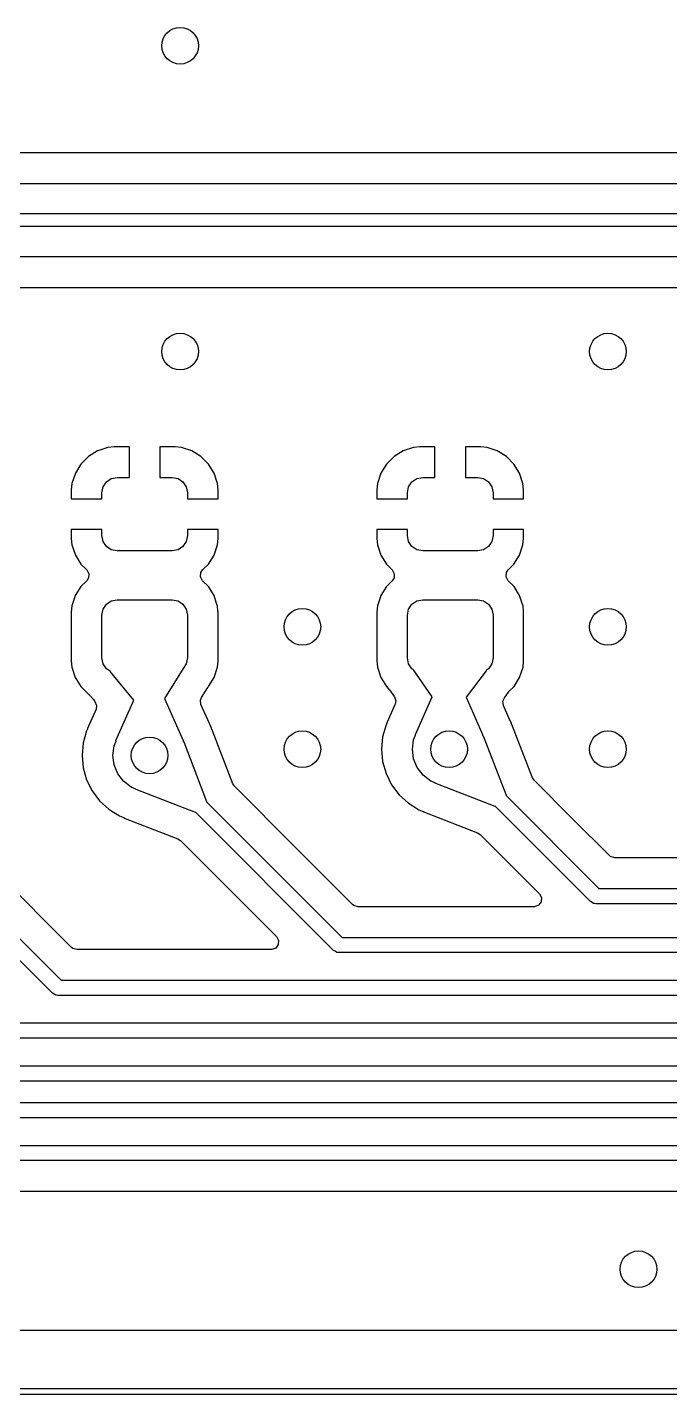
# Model space of a CAD drawing. Extents: x 1.18 to 9.06, y -3.74 to -1.97.
# Drawn here: x 4.98 to 5.394, y -3.742 to -2.862 of the extents above; entities that cross this region are included whole.
import ezdxf

# ---------------------------------------------------------------- set-up
doc = ezdxf.new("R2010")
doc.units = 0
doc.header["$MEASUREMENT"] = 0
doc.layers.add('BLACK', color=7, linetype='CONTINUOUS')

msp = doc.modelspace()

# ---------------------------------------------------------------- linework, layer by layer
at = {"layer": 'BLACK', "linetype": 'CONTINUOUS'}
for p, q in [((6.02319, -2.94289), (3.89221, -2.94289)), ((3.88203, -2.9626), (6.02362, -2.9626)), ((6.01955, -2.98228), (3.87795, -2.98228)), ((3.61491, -2.99016), (5.99213, -2.99016)), ((5.98805, -3.00984), (3.61083, -3.00984)), ((3.61126, -3.02955), (5.97786, -3.02955)), ((5.03622, -3.13219), (5.03218, -3.1326)), ((5.04606, -3.13219), (5.03622, -3.13219)), ((5.03622, -3.13219), (5.03622, -3.13219)), ((5.04606, -3.15187), (5.04606, -3.13219)), ((5.07559, -3.13219), (5.06575, -3.13219)), ((5.06575, -3.13219), (5.06575, -3.15187)), ((5.07963, -3.1326), (5.07559, -3.13219)), ((5.23307, -3.13219), (5.22903, -3.1326)), ((5.24291, -3.13219), (5.23307, -3.13219)), ((5.23307, -3.13219), (5.23307, -3.13219)), ((5.24291, -3.15187), (5.24291, -3.13219)), ((5.27244, -3.13219), (5.2626, -3.13219)), ((5.2626, -3.13219), (5.2626, -3.15187)), ((5.27648, -3.1326), (5.27244, -3.13219)), ((5.01975, -3.13839), (5.01487, -3.14327)), ((5.02562, -3.13477), (5.01975, -3.13839)), ((5.02563, -3.13477), (5.02562, -3.13477)), ((5.03218, -3.1326), (5.02563, -3.13477)), ((5.08619, -3.13477), (5.07963, -3.1326)), ((5.07963, -3.1326), (5.07963, -3.1326)), ((5.09206, -3.13839), (5.08619, -3.13477)), ((5.08619, -3.13477), (5.08619, -3.13477)), ((5.09694, -3.14327), (5.09206, -3.13839)), ((5.2166, -3.13839), (5.21172, -3.14327)), ((5.22248, -3.13477), (5.2166, -3.13839)), ((5.22903, -3.1326), (5.22248, -3.13477)), ((5.22248, -3.13477), (5.22248, -3.13477)), ((5.28304, -3.13477), (5.27648, -3.1326)), ((5.27648, -3.1326), (5.27648, -3.1326)), ((5.28891, -3.13839), (5.28304, -3.13477)), ((5.28304, -3.13477), (5.28304, -3.13477)), ((5.29379, -3.14327), (5.28891, -3.13839)), ((5.01125, -3.14915), (5.00907, -3.1557)), ((5.01487, -3.14327), (5.01125, -3.14915)), ((5.01125, -3.14915), (5.01125, -3.14915)), ((5.10057, -3.14915), (5.09694, -3.14327)), ((5.10274, -3.1557), (5.10057, -3.14915)), ((5.10057, -3.14915), (5.10057, -3.14915)), ((5.2081, -3.14915), (5.20592, -3.1557)), ((5.21172, -3.14327), (5.2081, -3.14915)), ((5.2081, -3.14915), (5.2081, -3.14915)), ((5.29742, -3.14915), (5.29379, -3.14327)), ((5.29959, -3.1557), (5.29742, -3.14915)), ((5.29742, -3.14915), (5.29742, -3.14915)), ((5.00907, -3.1557), (5.00866, -3.15974)), ((5.00907, -3.1557), (5.00907, -3.1557)), ((5.02835, -3.16171), (5.0291, -3.15795)), ((5.0291, -3.15795), (5.03123, -3.15475)), ((5.03123, -3.15475), (5.03442, -3.15262)), ((5.03442, -3.15262), (5.03819, -3.15187)), ((5.03819, -3.15187), (5.04606, -3.15187)), ((5.06575, -3.15187), (5.07362, -3.15187)), ((5.07362, -3.15187), (5.07739, -3.15262)), ((5.07739, -3.15262), (5.08058, -3.15475)), ((5.08058, -3.15475), (5.08272, -3.15795)), ((5.08272, -3.15795), (5.08346, -3.16171)), ((5.10315, -3.15974), (5.10274, -3.1557)), ((5.20592, -3.1557), (5.20551, -3.15974)), ((5.20592, -3.1557), (5.20592, -3.1557)), ((5.2252, -3.16171), (5.22595, -3.15795)), ((5.22595, -3.15795), (5.22808, -3.15475)), ((5.22808, -3.15475), (5.23127, -3.15262)), ((5.23127, -3.15262), (5.23504, -3.15187)), ((5.23504, -3.15187), (5.24291, -3.15187)), ((5.2626, -3.15187), (5.27047, -3.15187)), ((5.27047, -3.15187), (5.27424, -3.15262)), ((5.27424, -3.15262), (5.27743, -3.15475)), ((5.27743, -3.15475), (5.27957, -3.15795)), ((5.27957, -3.15795), (5.28031, -3.16171)), ((5.3, -3.15974), (5.29959, -3.1557)), ((5.00866, -3.15974), (5.00866, -3.16565)), ((5.00866, -3.16565), (5.02835, -3.16565)), ((5.02835, -3.16565), (5.02835, -3.16171)), ((5.08346, -3.16171), (5.08346, -3.16565)), ((5.08346, -3.16565), (5.10315, -3.16565)), ((5.10315, -3.15975), (5.10315, -3.15974)), ((5.10315, -3.16565), (5.10315, -3.15975)), ((5.20551, -3.15974), (5.20551, -3.16565)), ((5.20551, -3.16565), (5.2252, -3.16565)), ((5.2252, -3.16565), (5.2252, -3.16171)), ((5.28031, -3.16171), (5.28031, -3.16565)), ((5.28031, -3.16565), (5.3, -3.16565)), ((5.3, -3.15975), (5.3, -3.15974)), ((5.3, -3.16565), (5.3, -3.15975)), ((5.02835, -3.18533), (5.00866, -3.18533)), ((5.00866, -3.18533), (5.00866, -3.19124)), ((5.00866, -3.19124), (5.00907, -3.19528)), ((5.02835, -3.18927), (5.02835, -3.18533)), ((5.0291, -3.19304), (5.02835, -3.18927)), ((5.03123, -3.19623), (5.0291, -3.19304)), ((5.08272, -3.19304), (5.08058, -3.19623)), ((5.08346, -3.18927), (5.08272, -3.19304)), ((5.10315, -3.18533), (5.08346, -3.18533)), ((5.08346, -3.18533), (5.08346, -3.18927)), ((5.10274, -3.19528), (5.10315, -3.19124)), ((5.10315, -3.19124), (5.10315, -3.18533)), ((5.10315, -3.19124), (5.10315, -3.19124)), ((5.2252, -3.18533), (5.20551, -3.18533)), ((5.20551, -3.18533), (5.20551, -3.19124)), ((5.20551, -3.19124), (5.20592, -3.19528)), ((5.2252, -3.18927), (5.2252, -3.18533)), ((5.22595, -3.19304), (5.2252, -3.18927)), ((5.22808, -3.19623), (5.22595, -3.19304)), ((5.27957, -3.19304), (5.27743, -3.19623)), ((5.28031, -3.18927), (5.27957, -3.19304)), ((5.3, -3.18533), (5.28031, -3.18533)), ((5.28031, -3.18533), (5.28031, -3.18927)), ((5.29959, -3.19528), (5.3, -3.19124)), ((5.3, -3.19124), (5.3, -3.18533)), ((5.3, -3.19124), (5.3, -3.19124)), ((5.00907, -3.19528), (5.01125, -3.20184)), ((5.01125, -3.20184), (5.01125, -3.20184)), ((5.01125, -3.20184), (5.01487, -3.20771)), ((5.03442, -3.19836), (5.03123, -3.19623)), ((5.03819, -3.19911), (5.03442, -3.19836)), ((5.07362, -3.19911), (5.03819, -3.19911)), ((5.07739, -3.19836), (5.07362, -3.19911)), ((5.08058, -3.19623), (5.07739, -3.19836)), ((5.09694, -3.20771), (5.10057, -3.20184)), ((5.10057, -3.20184), (5.10274, -3.19528)), ((5.10057, -3.20184), (5.10057, -3.20184)), ((5.10274, -3.19528), (5.10274, -3.19528)), ((5.20592, -3.19528), (5.2081, -3.20184)), ((5.2081, -3.20184), (5.2081, -3.20184)), ((5.2081, -3.20184), (5.21172, -3.20771)), ((5.23127, -3.19836), (5.22808, -3.19623)), ((5.23504, -3.19911), (5.23127, -3.19836)), ((5.27047, -3.19911), (5.23504, -3.19911)), ((5.27424, -3.19836), (5.27047, -3.19911)), ((5.27743, -3.19623), (5.27424, -3.19836)), ((5.29379, -3.20771), (5.29742, -3.20184)), ((5.29742, -3.20184), (5.29959, -3.19528)), ((5.29742, -3.20184), (5.29742, -3.20184)), ((5.29959, -3.19528), (5.29959, -3.19528)), ((5.01487, -3.20771), (5.01856, -3.2114)), ((5.01856, -3.2114), (5.01987, -3.21381)), ((5.09213, -3.21314), (5.09326, -3.2114)), ((5.09326, -3.2114), (5.09694, -3.20771)), ((5.21172, -3.20771), (5.21541, -3.2114)), ((5.21541, -3.2114), (5.21672, -3.21381)), ((5.28898, -3.21314), (5.29011, -3.2114)), ((5.29011, -3.2114), (5.29379, -3.20771)), ((5.01856, -3.2183), (5.01485, -3.222)), ((5.01968, -3.21655), (5.01856, -3.2183)), ((5.01987, -3.21381), (5.01968, -3.21655)), ((5.09194, -3.21589), (5.09213, -3.21314)), ((5.09326, -3.2183), (5.09194, -3.21589)), ((5.09696, -3.222), (5.09326, -3.2183)), ((5.21541, -3.2183), (5.2117, -3.222)), ((5.21653, -3.21655), (5.21541, -3.2183)), ((5.21672, -3.21381), (5.21653, -3.21655)), ((5.28879, -3.21589), (5.28898, -3.21314)), ((5.29011, -3.2183), (5.28879, -3.21589)), ((5.29381, -3.222), (5.29011, -3.2183)), ((5.01123, -3.22788), (5.01074, -3.22934)), ((5.01485, -3.222), (5.01123, -3.22788)), ((5.01123, -3.22788), (5.01123, -3.22788)), ((5.10058, -3.22788), (5.09696, -3.222)), ((5.10224, -3.23289), (5.10058, -3.22788)), ((5.20808, -3.22788), (5.2076, -3.22934)), ((5.2117, -3.222), (5.20808, -3.22788)), ((5.20808, -3.22788), (5.20808, -3.22788)), ((5.29743, -3.22788), (5.29381, -3.222)), ((5.29909, -3.23289), (5.29743, -3.22788)), ((5.00906, -3.23444), (5.00864, -3.23848)), ((5.01074, -3.22934), (5.00906, -3.23444)), ((5.00906, -3.23444), (5.00906, -3.23444)), ((5.00906, -3.23444), (5.00906, -3.23444)), ((5.02835, -3.24045), (5.0291, -3.23669)), ((5.0291, -3.23669), (5.03123, -3.23349)), ((5.03123, -3.23349), (5.03442, -3.23136)), ((5.03442, -3.23136), (5.03819, -3.23061)), ((5.03819, -3.23061), (5.07362, -3.23061)), ((5.07362, -3.23061), (5.07739, -3.23136)), ((5.07739, -3.23136), (5.08058, -3.23349)), ((5.08058, -3.23349), (5.08272, -3.23669)), ((5.08272, -3.23669), (5.08346, -3.24045)), ((5.10276, -3.23444), (5.10224, -3.23289)), ((5.10312, -3.23798), (5.10276, -3.23444)), ((5.10276, -3.23444), (5.10276, -3.23444)), ((5.10317, -3.23848), (5.10312, -3.23798)), ((5.20591, -3.23444), (5.20549, -3.23848)), ((5.2076, -3.22934), (5.20591, -3.23444)), ((5.20591, -3.23444), (5.20591, -3.23444)), ((5.20591, -3.23444), (5.20591, -3.23444)), ((5.2252, -3.24045), (5.22595, -3.23669)), ((5.22595, -3.23669), (5.22808, -3.23349)), ((5.22808, -3.23349), (5.23127, -3.23136)), ((5.23127, -3.23136), (5.23504, -3.23061)), ((5.23504, -3.23061), (5.27047, -3.23061)), ((5.27047, -3.23061), (5.27424, -3.23136)), ((5.27424, -3.23136), (5.27743, -3.23349)), ((5.27743, -3.23349), (5.27957, -3.23669)), ((5.27957, -3.23669), (5.28031, -3.24045)), ((5.29961, -3.23444), (5.29909, -3.23289)), ((5.29997, -3.23798), (5.29961, -3.23444)), ((5.29961, -3.23444), (5.29961, -3.23444)), ((5.30002, -3.23848), (5.29997, -3.23798)), ((5.00864, -3.23848), (5.00864, -3.26998)), ((5.02835, -3.26801), (5.02835, -3.24045)), ((5.08346, -3.24045), (5.08346, -3.26801)), ((5.10317, -3.26998), (5.10317, -3.23848)), ((5.20549, -3.23848), (5.20549, -3.26998)), ((5.2252, -3.26801), (5.2252, -3.24045)), ((5.28031, -3.24045), (5.28031, -3.26801)), ((5.30002, -3.26998), (5.30002, -3.23848)), ((5.00864, -3.26998), (5.00864, -3.26998)), ((5.00864, -3.26998), (5.00906, -3.27403)), ((5.0291, -3.27178), (5.02835, -3.26801)), ((5.03123, -3.27497), (5.0291, -3.27178)), ((5.08272, -3.27178), (5.08072, -3.27476)), ((5.08346, -3.26801), (5.08272, -3.27178)), ((5.10276, -3.27403), (5.10317, -3.26998)), ((5.20549, -3.26998), (5.20549, -3.26998)), ((5.20549, -3.26998), (5.20591, -3.27403)), ((5.22595, -3.27178), (5.2252, -3.26801)), ((5.22808, -3.27497), (5.22595, -3.27178)), ((5.27957, -3.27178), (5.27743, -3.27497)), ((5.28031, -3.26801), (5.27957, -3.27178)), ((5.29961, -3.27403), (5.30002, -3.26998)), ((5.00906, -3.27403), (5.00906, -3.27403)), ((5.00906, -3.27403), (5.01123, -3.28058)), ((5.01123, -3.28058), (5.01123, -3.28058)), ((5.01123, -3.28058), (5.01161, -3.2812)), ((5.01161, -3.2812), (5.01485, -3.28646)), ((5.03393, -3.27678), (5.03123, -3.27497)), ((5.03399, -3.27696), (5.03393, -3.27678)), ((5.04895, -3.29517), (5.03399, -3.27696)), ((5.08071, -3.2748), (5.06865, -3.29403)), ((5.08072, -3.27476), (5.08071, -3.2748)), ((5.09696, -3.28646), (5.10058, -3.28058)), ((5.10058, -3.28058), (5.10276, -3.27403)), ((5.20591, -3.27403), (5.20591, -3.27403)), ((5.20591, -3.27403), (5.20808, -3.28058)), ((5.20808, -3.28058), (5.20808, -3.28058)), ((5.20808, -3.28058), (5.20846, -3.2812)), ((5.20846, -3.2812), (5.2117, -3.28646)), ((5.22897, -3.27556), (5.22808, -3.27497)), ((5.22901, -3.27577), (5.22897, -3.27556)), ((5.24109, -3.29299), (5.22901, -3.27577)), ((5.27577, -3.27625), (5.26299, -3.29332)), ((5.27584, -3.27604), (5.27577, -3.27625)), ((5.27743, -3.27497), (5.27584, -3.27604)), ((5.29381, -3.28646), (5.29743, -3.28058)), ((5.29743, -3.28058), (5.29961, -3.27403)), ((5.01485, -3.28646), (5.01736, -3.28897)), ((5.01736, -3.28897), (5.01974, -3.29135)), ((5.09251, -3.29345), (5.09655, -3.287)), ((5.09655, -3.287), (5.0967, -3.28678)), ((5.0967, -3.28678), (5.09696, -3.28646)), ((5.09696, -3.28646), (5.09696, -3.28646)), ((5.2117, -3.28646), (5.2117, -3.28646)), ((5.2117, -3.28646), (5.21307, -3.28783)), ((5.21307, -3.28783), (5.21361, -3.28848)), ((5.21361, -3.28848), (5.21676, -3.29296)), ((5.28762, -3.29363), (5.29032, -3.29002)), ((5.29032, -3.29002), (5.29078, -3.28949)), ((5.29078, -3.28949), (5.29381, -3.28646)), ((5.29381, -3.28646), (5.29381, -3.28646)), ((5.29381, -3.28646), (5.29381, -3.28646)), ((5.01974, -3.29135), (5.01996, -3.29152)), ((5.01996, -3.29152), (5.01995, -3.29154)), ((5.01995, -3.29154), (5.02089, -3.29237)), ((5.02089, -3.29237), (5.02286, -3.29476)), ((5.02286, -3.29476), (5.02388, -3.29601)), ((5.02388, -3.29601), (5.02496, -3.29854)), ((5.02496, -3.29854), (5.02458, -3.30108)), ((5.03742, -3.32124), (5.04895, -3.29517)), ((5.06865, -3.29403), (5.08069, -3.32124)), ((5.09182, -3.29529), (5.09251, -3.29345)), ((5.09218, -3.29802), (5.09182, -3.29529)), ((5.09761, -3.31031), (5.09218, -3.29802)), ((5.21687, -3.29854), (5.21207, -3.3094)), ((5.21676, -3.29296), (5.21764, -3.29557)), ((5.21723, -3.29774), (5.21687, -3.29854)), ((5.21764, -3.29557), (5.21723, -3.29774)), ((5.23033, -3.3173), (5.24109, -3.29299)), ((5.26299, -3.29332), (5.2736, -3.3173)), ((5.2867, -3.29581), (5.28762, -3.29363)), ((5.28706, -3.29853), (5.2867, -3.29581)), ((5.29058, -3.30648), (5.28706, -3.29853)), ((5.02458, -3.30108), (5.01915, -3.31334)), ((5.2918, -3.30925), (5.29058, -3.30648)), ((5.01848, -3.31499), (5.01628, -3.32271)), ((5.01867, -3.31461), (5.01848, -3.31499)), ((5.01848, -3.31499), (5.01848, -3.31499)), ((5.01879, -3.31434), (5.01867, -3.31461)), ((5.01905, -3.31361), (5.01879, -3.31434)), ((5.01908, -3.31351), (5.01905, -3.31361)), ((5.01909, -3.3135), (5.01908, -3.31351)), ((5.01915, -3.31334), (5.01909, -3.3135)), ((5.09889, -3.31319), (5.09761, -3.31031)), ((5.0989, -3.31322), (5.09889, -3.31319)), ((5.09889, -3.31319), (5.09889, -3.31319)), ((5.09918, -3.31398), (5.0989, -3.31322)), ((5.09935, -3.31434), (5.09918, -3.31398)), ((5.09953, -3.31472), (5.09935, -3.31434)), ((5.09957, -3.31483), (5.09953, -3.31472)), ((5.11279, -3.34903), (5.09957, -3.31483)), ((5.21139, -3.31105), (5.2092, -3.31878)), ((5.21159, -3.31067), (5.21139, -3.31105)), ((5.21139, -3.31105), (5.21139, -3.31105)), ((5.2117, -3.3104), (5.21159, -3.31067)), ((5.21196, -3.30968), (5.2117, -3.3104)), ((5.212, -3.30957), (5.21196, -3.30968)), ((5.21204, -3.30947), (5.212, -3.30957)), ((5.21207, -3.3094), (5.21204, -3.30947)), ((5.23033, -3.31731), (5.23033, -3.3173)), ((5.2736, -3.3173), (5.27361, -3.31765)), ((5.29181, -3.30929), (5.2918, -3.30925)), ((5.2918, -3.30925), (5.2918, -3.30925)), ((5.29209, -3.31004), (5.29181, -3.30929)), ((5.29226, -3.3104), (5.29209, -3.31004)), ((5.29244, -3.31078), (5.29226, -3.3104)), ((5.29249, -3.31089), (5.29244, -3.31078)), ((5.3057, -3.34509), (5.29249, -3.31089)), ((5.01628, -3.32271), (5.01554, -3.33071)), ((5.01628, -3.32271), (5.01628, -3.32271)), ((5.03543, -3.33071), (5.03624, -3.32459)), ((5.03624, -3.32459), (5.03746, -3.32164)), ((5.03742, -3.32125), (5.03742, -3.32124)), ((5.03742, -3.3216), (5.03742, -3.32125)), ((5.03746, -3.32164), (5.03742, -3.3216)), ((5.0807, -3.32159), (5.08065, -3.32164)), ((5.08065, -3.32164), (5.08073, -3.32185)), ((5.08069, -3.32124), (5.0807, -3.32159)), ((5.08073, -3.32185), (5.0808, -3.32185)), ((5.0808, -3.32185), (5.08105, -3.3221)), ((5.08105, -3.3221), (5.08105, -3.32211)), ((5.08105, -3.32211), (5.09583, -3.36036)), ((5.2092, -3.31878), (5.20846, -3.32677)), ((5.2092, -3.31878), (5.2092, -3.31878)), ((5.22835, -3.32677), (5.22915, -3.32066)), ((5.22915, -3.32066), (5.23037, -3.31771)), ((5.23033, -3.31766), (5.23033, -3.31731)), ((5.23037, -3.31771), (5.23033, -3.31766)), ((5.27361, -3.31765), (5.27356, -3.3177)), ((5.27356, -3.3177), (5.27365, -3.31791)), ((5.27365, -3.31791), (5.27371, -3.31791)), ((5.27371, -3.31791), (5.27396, -3.31816)), ((5.27396, -3.31816), (5.27396, -3.31817)), ((5.27396, -3.31817), (5.28875, -3.35642)), ((5.01554, -3.33071), (5.01554, -3.33071)), ((5.01554, -3.33071), (5.01628, -3.3387)), ((5.03624, -3.33682), (5.03543, -3.33071)), ((5.20846, -3.32677), (5.20846, -3.32677)), ((5.20846, -3.32677), (5.2092, -3.33477)), ((5.2092, -3.33477), (5.21139, -3.34249)), ((5.22915, -3.33289), (5.22835, -3.32677)), ((5.23151, -3.33858), (5.22915, -3.33289)), ((5.01628, -3.3387), (5.01848, -3.34643)), ((5.0386, -3.34252), (5.03624, -3.33682)), ((5.04235, -3.34741), (5.0386, -3.34252)), ((5.21139, -3.34249), (5.21139, -3.34249)), ((5.21139, -3.34249), (5.21497, -3.34968)), ((5.23527, -3.34347), (5.23151, -3.33858)), ((5.24016, -3.34723), (5.23527, -3.34347)), ((5.01848, -3.34643), (5.01848, -3.34643)), ((5.01848, -3.34643), (5.02206, -3.35362)), ((5.04724, -3.35117), (5.04235, -3.34741)), ((5.0502, -3.35239), (5.04724, -3.35117)), ((5.0502, -3.35246), (5.0502, -3.35239)), ((5.05045, -3.3527), (5.0502, -3.35246)), ((5.11389, -3.35072), (5.11279, -3.34903)), ((5.15222, -3.38905), (5.11389, -3.35072)), ((5.21497, -3.34968), (5.21981, -3.35609)), ((5.24311, -3.34845), (5.24016, -3.34723)), ((5.24311, -3.34852), (5.24311, -3.34845)), ((5.24337, -3.34877), (5.24311, -3.34852)), ((5.28162, -3.36355), (5.24337, -3.34877)), ((5.30681, -3.34678), (5.3057, -3.34509)), ((5.33129, -3.37127), (5.30681, -3.34678)), ((4.88562, -3.35897), (5.00204, -3.47539)), ((5.00877, -3.45426), (4.90705, -3.35253)), ((5.02206, -3.35362), (5.0269, -3.36002)), ((5.0269, -3.36002), (5.03283, -3.36543)), ((5.0887, -3.36749), (5.05045, -3.3527)), ((5.09583, -3.36036), (5.09583, -3.36052)), ((5.09583, -3.36052), (5.18314, -3.44783)), ((5.21981, -3.35609), (5.22575, -3.3615)), ((5.28875, -3.35642), (5.28874, -3.35659)), ((5.28874, -3.35659), (5.3485, -3.41634)), ((4.99652, -3.48379), (4.87849, -3.36577)), ((5.03283, -3.36543), (5.03283, -3.36543)), ((5.03283, -3.36543), (5.03575, -3.36724)), ((5.03575, -3.36724), (5.03966, -3.36966)), ((5.03966, -3.36966), (5.04178, -3.37048)), ((5.08887, -3.36752), (5.0887, -3.36749)), ((5.08889, -3.36751), (5.08887, -3.36752)), ((5.17762, -3.45624), (5.08889, -3.36751)), ((5.22575, -3.3615), (5.22575, -3.3615)), ((5.22575, -3.3615), (5.22863, -3.36328)), ((5.22863, -3.36328), (5.23257, -3.36572)), ((5.23257, -3.36572), (5.2347, -3.36655)), ((5.2347, -3.36655), (5.23532, -3.36684)), ((5.23532, -3.36684), (5.23619, -3.36733)), ((5.23619, -3.36733), (5.27029, -3.38051)), ((5.28178, -3.36358), (5.28162, -3.36355)), ((5.28181, -3.36357), (5.28178, -3.36358)), ((5.34298, -3.42474), (5.28181, -3.36357)), ((5.04178, -3.37048), (5.04241, -3.37078)), ((5.04241, -3.37078), (5.04328, -3.37127)), ((5.04328, -3.37127), (5.07737, -3.38445)), ((5.35523, -3.3952), (5.33129, -3.37127)), ((5.07737, -3.38445), (5.07907, -3.38555)), ((5.07907, -3.38555), (5.14088, -3.44736)), ((5.27029, -3.38051), (5.27198, -3.38161)), ((5.27198, -3.38161), (5.31017, -3.4198)), ((5.18987, -3.4267), (5.15222, -3.38905)), ((5.35604, -3.39586), (5.35523, -3.3952)), ((5.35868, -3.39663), (5.35604, -3.39586)), ((5.49565, -3.39663), (5.35868, -3.39663)), ((5.31017, -3.4198), (5.31148, -3.42221)), ((5.31148, -3.42221), (5.31129, -3.42495)), ((5.3485, -3.41634), (5.50584, -3.41634)), ((5.19069, -3.42735), (5.18987, -3.4267)), ((5.19332, -3.42813), (5.19069, -3.42735)), ((5.30671, -3.42813), (5.19332, -3.42813)), ((5.30706, -3.42812), (5.30671, -3.42813)), ((5.30964, -3.42716), (5.30706, -3.42812)), ((5.31129, -3.42495), (5.30964, -3.42716)), ((5.34405, -3.42532), (5.34298, -3.42474)), ((5.34507, -3.42598), (5.34405, -3.42532)), ((5.34532, -3.42602), (5.34507, -3.42598)), ((5.34541, -3.42607), (5.34532, -3.42602)), ((5.34559, -3.42606), (5.34541, -3.42607)), ((5.34646, -3.42618), (5.34559, -3.42606)), ((5.50787, -3.42618), (5.34646, -3.42618)), ((5.14088, -3.44736), (5.14219, -3.44977)), ((5.18314, -3.44783), (5.52158, -3.44783)), ((5.00958, -3.45491), (5.00877, -3.45426)), ((5.01222, -3.45569), (5.00958, -3.45491)), ((5.13742, -3.45569), (5.01222, -3.45569)), ((5.13777, -3.45568), (5.13742, -3.45569)), ((5.14035, -3.45472), (5.13777, -3.45568)), ((5.142, -3.45251), (5.14035, -3.45472)), ((5.14219, -3.44977), (5.142, -3.45251)), ((5.17869, -3.45682), (5.17762, -3.45624)), ((5.17972, -3.45748), (5.17869, -3.45682)), ((5.17996, -3.45751), (5.17972, -3.45748)), ((5.18006, -3.45756), (5.17996, -3.45751)), ((5.18023, -3.45755), (5.18006, -3.45756)), ((5.1811, -3.45768), (5.18023, -3.45755)), ((5.52362, -3.45768), (5.1811, -3.45768)), ((5.00204, -3.47539), (5.53733, -3.47539)), ((4.99759, -3.48438), (4.99652, -3.48379)), ((4.99861, -3.48504), (4.99759, -3.48438)), ((4.99886, -3.48507), (4.99861, -3.48504)), ((4.99895, -3.48512), (4.99886, -3.48507)), ((4.99913, -3.48511), (4.99895, -3.48512)), ((5, -3.48524), (4.99913, -3.48511)), ((5.53937, -3.48524), (5, -3.48524)), ((4.85243, -3.50295), (5.55308, -3.50295)), ((5.55512, -3.5128), (4.85039, -3.5128)), ((4.67527, -3.53051), (5.57276, -3.53051)), ((5.5748, -3.54035), (4.67323, -3.54035)), ((4.50991, -3.55413), (5.59245, -3.55413)), ((5.59449, -3.56398), (4.50787, -3.56398)), ((4.34062, -3.58169), (5.61213, -3.58169)), ((5.61417, -3.59154), (4.33858, -3.59154)), ((4.33986, -3.61124), (5.61092, -3.61124)), ((7.05463, -3.70079), (1.85528, -3.70079)), ((1.81299, -3.73819), (8.0689, -3.73819)), ((8.07087, -3.74213), (1.81102, -3.74213))]:
    msp.add_line(p, q, dxfattribs=at)
at = {"layer": 'BLACK'}
for centre in [(5.07874, -2.87402), (5.07874, -3.07087), (5.35433, -3.07087), (5.15748, -3.24803), (5.35433, -3.24803), (5.15748, -3.32677), (5.25197, -3.32677), (5.35433, -3.32677), (5.05906, -3.33071), (5.37402, -3.66142)]:
    msp.add_circle(centre, 0.01181, dxfattribs=at)

doc.saveas('drawing.dxf')
